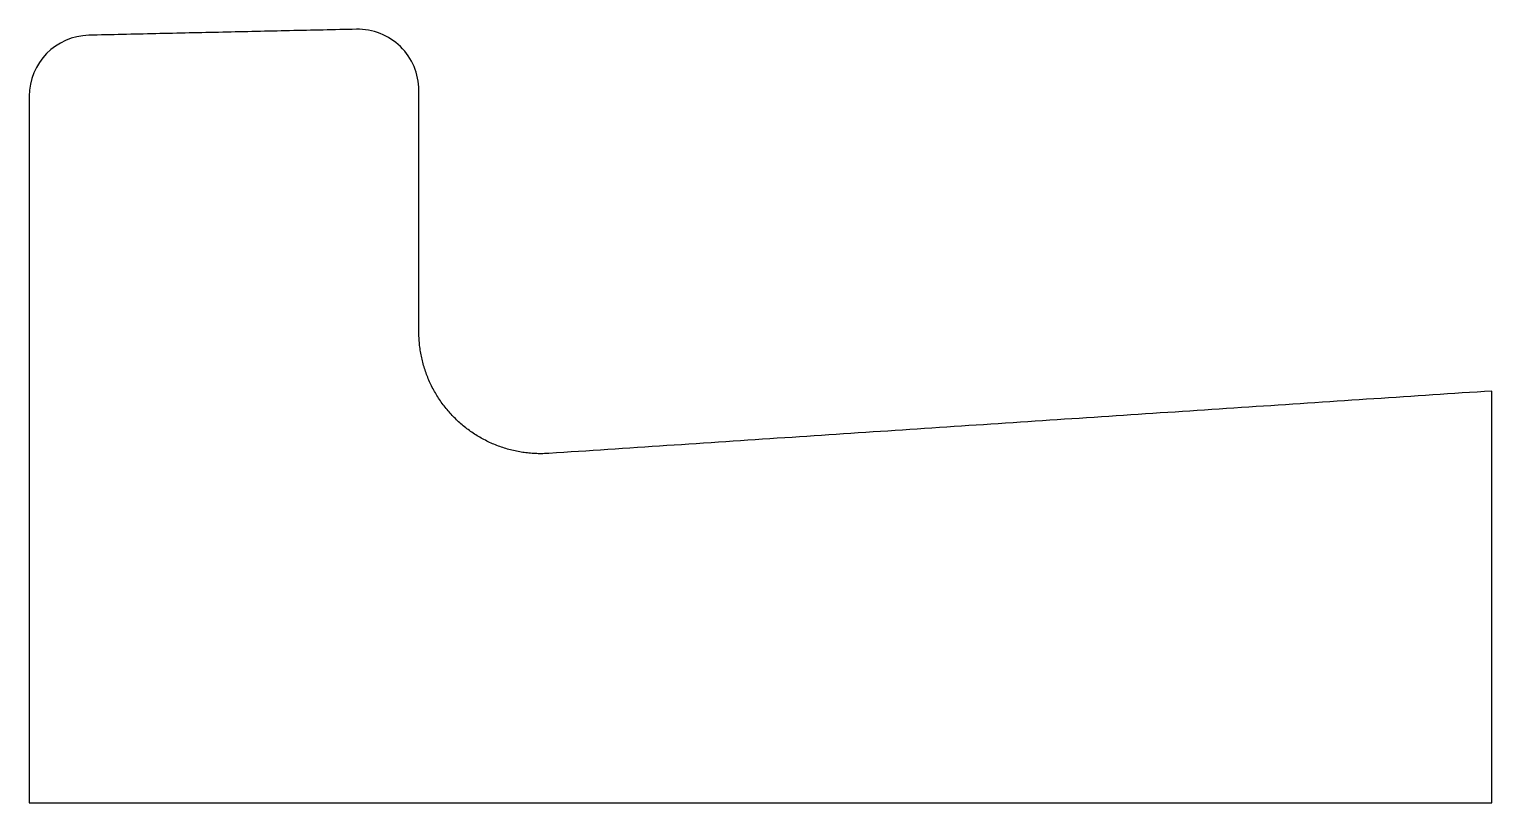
# Model space of a CAD drawing. Header units: inches. Extents: x 0 to 0.499, y 0 to 0.264.
import ezdxf

# ---------------------------------------------------------------- set-up
doc = ezdxf.new("R2010")
doc.units = ezdxf.units.IN
doc.header["$MEASUREMENT"] = 0
doc.layers.add('Default', color=18, linetype='Continuous', true_color=0x000000)

msp = doc.modelspace()

# ---------------------------------------------------------------- linework, layer by layer
at = {"layer": 'Default'}
for centre, start, end in [((0.02083, 0.24126), 91.278, 180), ((0.11219, 0.2433), 0, 91.278)]:
    msp.add_arc(centre, 0.02083, start, end, dxfattribs=at)
for points in [[(0.11173, 0.26413), (0.02037, 0.26209)], [(0, 0.24126), (0, 0)], [(0.13302, 0.16086), (0.13302, 0.2433)], [(0.49932, 0.14059), (0.17744, 0.11928)], [(0.49932, 0), (0.49932, 0.14059)], [(0, 0), (0.49932, 0)]]:
    msp.add_open_spline(points, degree=1, dxfattribs=at)
msp.add_rational_spline([(0.17744, 0.11928), (0.15941, 0.11809), (0.14622, 0.13044), (0.13302, 0.14279), (0.13302, 0.16086)], [1, 0.917429543789, 1, 0.917429543789, 1], degree=2, knots=[120.453021, 120.453021, 120.453021, 122.089921, 122.089921, 123.72682, 123.72682, 123.72682], dxfattribs=at)

doc.saveas('drawing.dxf')
